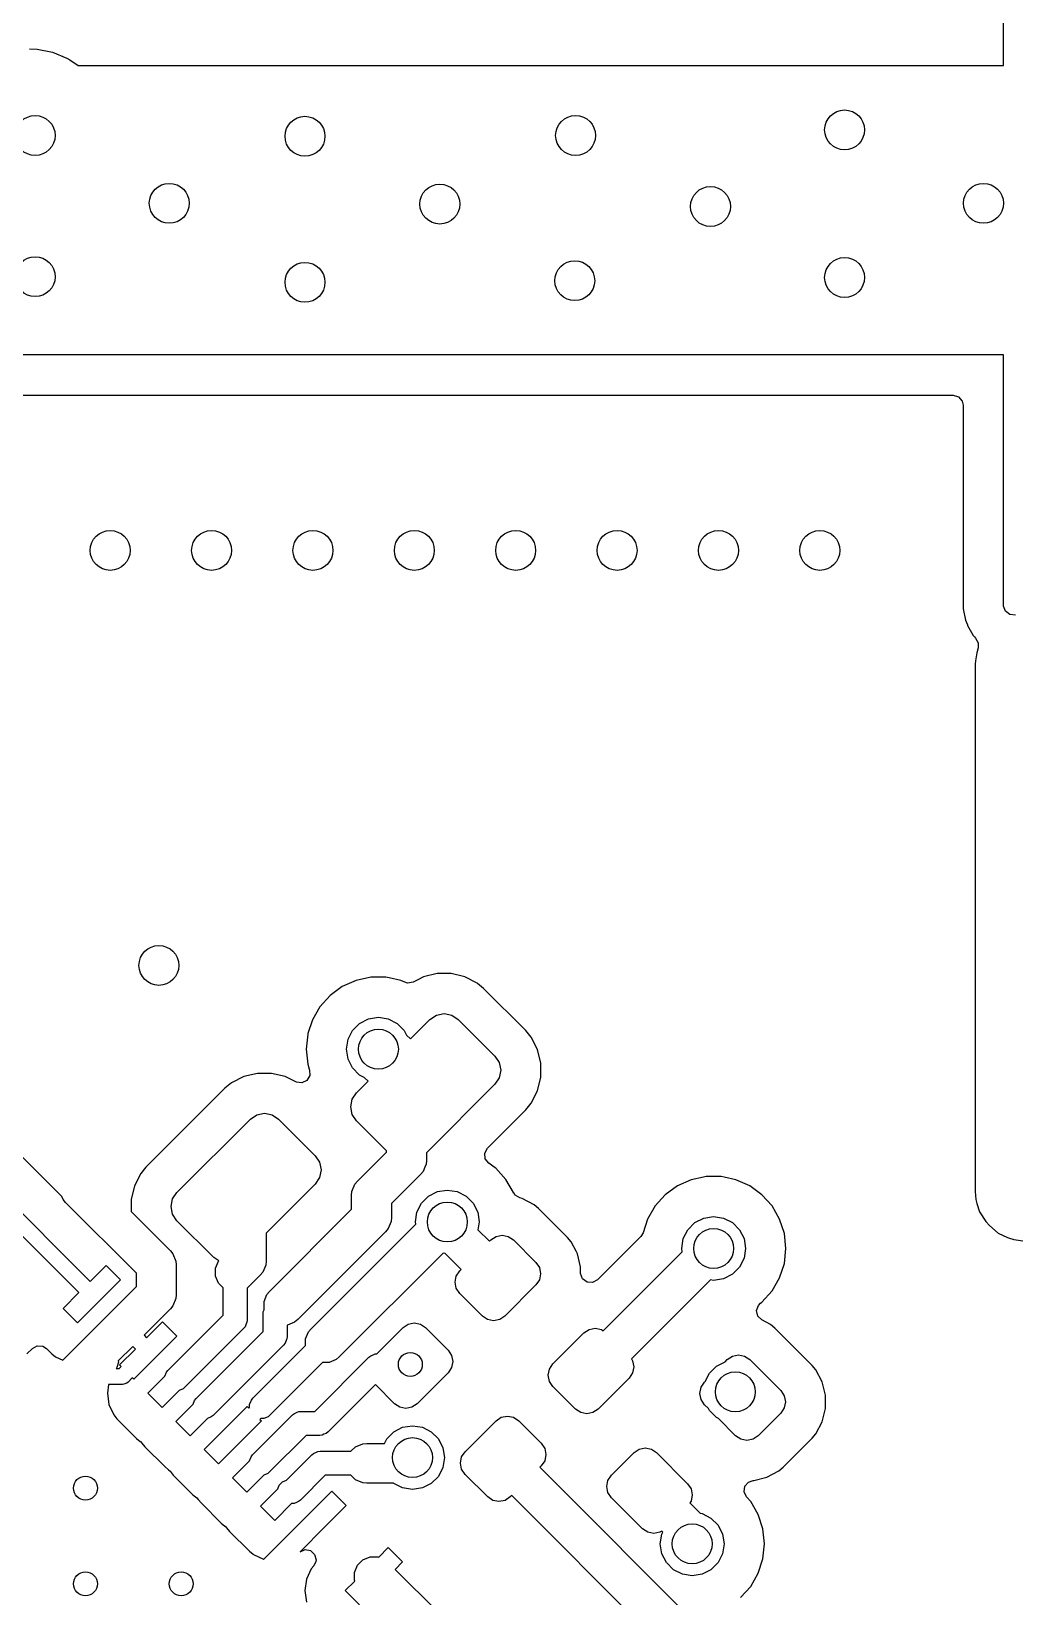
# Model space of a CAD drawing. Extents: x 70 to 224, y -154 to -54.
# Drawn here: x 168.05 to 180.37, y -97.81 to -78.19 of the extents above; entities that cross this region are included whole.
import ezdxf

# ---------------------------------------------------------------- set-up
doc = ezdxf.new("R2010")
doc.units = 0
doc.layers.add('BLACK', color=7, linetype='CONTINUOUS')

msp = doc.modelspace()

# ---------------------------------------------------------------- linework, layer by layer
at = {"layer": 'BLACK', "linetype": 'CONTINUOUS'}
for p, q in [((180.23, -78.625), (180.23, -76.28)), ((168.0275, -78.4125), (168.125517, -78.417315)), ((168.125517, -78.417315), (168.317785, -78.45556)), ((168.317785, -78.45556), (168.498897, -78.530579)), ((168.498897, -78.530579), (168.534194, -78.554164)), ((168.534194, -78.554164), (168.640209, -78.625)), ((168.640209, -78.625), (180.23, -78.625)), ((180.23, -82.25), (166.629, -82.25)), ((180.23, -85.388407), (180.23, -82.25)), ((166.629, -82.7555), (179.6005, -82.7555)), ((179.6005, -82.7555), (179.667539, -82.775185)), ((179.667539, -82.775185), (179.713294, -82.827989)), ((179.713294, -82.827989), (179.7245, -82.8795)), ((179.7245, -82.8795), (179.7245, -85.388412)), ((179.7245, -85.388412), (179.724823, -85.406471)), ((179.724823, -85.406471), (179.725138, -85.415319)), ((179.725138, -85.415319), (179.726101, -85.433278)), ((179.726101, -85.433278), (179.726102, -85.433292)), ((179.726102, -85.433292), (179.756678, -85.573878)), ((180.230316, -85.397249), (180.23, -85.388407)), ((180.25473, -85.462714), (180.230316, -85.397249)), ((180.310662, -85.504587), (180.25473, -85.462714)), ((180.380354, -85.509574), (180.310662, -85.504587)), ((179.756678, -85.573878), (179.75668, -85.573883)), ((179.75668, -85.573883), (179.777794, -85.6305)), ((179.777794, -85.6305), (179.781098, -85.639358)), ((179.781098, -85.639358), (179.83069, -85.730184)), ((179.83069, -85.730184), (179.850047, -85.765636)), ((179.850047, -85.765636), (179.867398, -85.782988)), ((179.867398, -85.782988), (179.881773, -85.797364)), ((179.881773, -85.797364), (179.915255, -85.858689)), ((179.915255, -85.858689), (179.913065, -85.919977)), ((179.880035, -86.0855), (179.8745, -86.124)), ((179.894976, -85.981578), (179.880035, -86.0855)), ((179.913065, -85.919977), (179.894976, -85.981578)), ((179.8745, -86.124), (179.8745, -92.726)), ((168.434454, -92.796726), (163.976083, -88.338355)), ((163.559204, -88.629289), (168.789418, -93.859503)), ((168.647996, -94.000925), (163.447071, -88.8)), ((173.135064, -90.003054), (172.964361, -90.043512)), ((173.13507, -90.003053), (173.135064, -90.003054)), ((173.135072, -90.003053), (173.13507, -90.003053)), ((173.310514, -90.003053), (173.135072, -90.003053)), ((173.310516, -90.003053), (173.310514, -90.003053)), ((173.310521, -90.003054), (173.310516, -90.003053)), ((173.481225, -90.043513), (173.310521, -90.003054)), ((171.947265, -90.165851), (171.794129, -90.277111)), ((171.94727, -90.165848), (171.947265, -90.165851)), ((172.120192, -90.088857), (171.94727, -90.165848)), ((172.120197, -90.088855), (172.120192, -90.088857)), ((172.287688, -90.053255), (172.120197, -90.088855)), ((172.305354, -90.0495), (172.287688, -90.053255)), ((172.494646, -90.0495), (172.305354, -90.0495)), ((172.534001, -90.057865), (172.494646, -90.0495)), ((172.679802, -90.088855), (172.534001, -90.057865)), ((172.679806, -90.088857), (172.679802, -90.088855)), ((172.729153, -90.110828), (172.679806, -90.088857)), ((172.766497, -90.120856), (172.729153, -90.110828)), ((172.835239, -90.10836), (172.766497, -90.120856)), ((172.893204, -90.079249), (172.835239, -90.10836)), ((172.964361, -90.043512), (172.893204, -90.079249)), ((173.638001, -90.122248), (173.481225, -90.043513)), ((173.638009, -90.122253), (173.638001, -90.122248)), ((173.641647, -90.125217), (173.638009, -90.122253)), ((173.718115, -90.18751), (173.641647, -90.125217)), ((174.248457, -90.717851), (173.718115, -90.18751)), ((171.667466, -90.417785), (171.572821, -90.581715)), ((171.794129, -90.277111), (171.667466, -90.417785)), ((171.572818, -90.581722), (171.517276, -90.752665)), ((171.572821, -90.581715), (171.572818, -90.581722)), ((172.076393, -90.714886), (172.164886, -90.626393)), ((172.164886, -90.626393), (172.276393, -90.569577)), ((172.276393, -90.569577), (172.4, -90.55)), ((172.4, -90.55), (172.523607, -90.569577)), ((172.523607, -90.569577), (172.635114, -90.626393)), ((172.635114, -90.626393), (172.723607, -90.714886)), ((172.801561, -90.821231), (173.046016, -90.576777)), ((173.046016, -90.576777), (173.127122, -90.522584)), ((173.127122, -90.522584), (173.222793, -90.503553)), ((173.222793, -90.503553), (173.318464, -90.522584)), ((173.318464, -90.522584), (173.399569, -90.576777)), ((173.399569, -90.576777), (173.859189, -91.036397)), ((171.514326, -90.761744), (171.49454, -90.95)), ((171.517276, -90.752665), (171.514326, -90.761744)), ((172.019577, -90.826393), (172.076393, -90.714886)), ((172.723607, -90.714886), (172.753101, -90.772771)), ((172.753101, -90.772771), (172.801561, -90.821231)), ((174.313714, -90.797959), (174.248457, -90.717851)), ((174.313716, -90.797963), (174.313714, -90.797959)), ((174.392452, -90.954739), (174.313716, -90.797963)), ((171.49454, -90.95), (171.514326, -91.138256)), ((172, -90.95), (172.019577, -90.826393)), ((172.019577, -91.073607), (172, -90.95)), ((174.392452, -90.95474), (174.392452, -90.954739)), ((174.432913, -91.125452), (174.392452, -90.95474)), ((171.514326, -91.138256), (171.533985, -91.198761)), ((171.533985, -91.198761), (171.538062, -91.211307)), ((171.538062, -91.211307), (171.540057, -91.281148)), ((172.076393, -91.185114), (172.019577, -91.073607)), ((172.164886, -91.273607), (172.076393, -91.185114)), ((173.859189, -91.036397), (173.913382, -91.117502)), ((173.913382, -91.117502), (173.932413, -91.213173)), ((173.932413, -91.213173), (173.913382, -91.308844)), ((174.432913, -91.300894), (174.432913, -91.125452)), ((170.557575, -91.372253), (170.477481, -91.4375)), ((170.557582, -91.372249), (170.557575, -91.372253)), ((170.714358, -91.293513), (170.557582, -91.372249)), ((170.885064, -91.253054), (170.714358, -91.293513)), ((170.88507, -91.253053), (170.885064, -91.253054)), ((170.885072, -91.253053), (170.88507, -91.253053)), ((171.060514, -91.253053), (170.885072, -91.253053)), ((171.060516, -91.253053), (171.060514, -91.253053)), ((171.060521, -91.253054), (171.060516, -91.253053)), ((171.231224, -91.293512), (171.060521, -91.253054)), ((171.364481, -91.360436), (171.231224, -91.293512)), ((171.371862, -91.363844), (171.364481, -91.360436)), ((171.441276, -91.371809), (171.371862, -91.363844)), ((171.503977, -91.340981), (171.441276, -91.371809)), ((171.540057, -91.281148), (171.503977, -91.340981)), ((172.126777, -91.496016), (172.271231, -91.351561)), ((172.222771, -91.303101), (172.164886, -91.273607)), ((172.271231, -91.351561), (172.222771, -91.303101)), ((173.859189, -91.38995), (173.001751, -92.247388)), ((173.913382, -91.308844), (173.859189, -91.38995)), ((174.392452, -91.471607), (174.432913, -91.300894)), ((170.477463, -91.437516), (169.487517, -92.427463)), ((170.477481, -91.4375), (170.477463, -91.437516)), ((172.053553, -91.672793), (172.072584, -91.577122)), ((172.072584, -91.577122), (172.126777, -91.496016)), ((174.313714, -91.628388), (174.392452, -91.471607)), ((170.796016, -91.826777), (170.877122, -91.772584)), ((170.877122, -91.772584), (170.972793, -91.753553)), ((170.972793, -91.753553), (171.068464, -91.772584)), ((171.068464, -91.772584), (171.149569, -91.826777)), ((172.072584, -91.768464), (172.053553, -91.672793)), ((172.126777, -91.849569), (172.072584, -91.768464)), ((173.766378, -92.190571), (174.248456, -91.708495)), ((174.248456, -91.708495), (174.313714, -91.628388)), ((169.876777, -92.746016), (170.796016, -91.826777)), ((171.149569, -91.826777), (171.609189, -92.286397)), ((172.501751, -92.224543), (172.126777, -91.849569)), ((173.732612, -92.253544), (173.765218, -92.191749)), ((173.765218, -92.191749), (173.766378, -92.190571)), ((171.609189, -92.286397), (171.663382, -92.367502)), ((171.663382, -92.367502), (171.682413, -92.463173)), ((172.137222, -92.604138), (172.501751, -92.239609)), ((172.501751, -92.239609), (172.501751, -92.224543)), ((172.996947, -92.391936), (172.982213, -92.427508)), ((173.001751, -92.343163), (172.996947, -92.391936)), ((173.001751, -92.247388), (173.001751, -92.343163)), ((173.738591, -92.323157), (173.732612, -92.253544)), ((173.781257, -92.378487), (173.738591, -92.323157)), ((173.850548, -92.42883), (173.781257, -92.378487)), ((169.422248, -92.507583), (169.343513, -92.664358)), ((169.422257, -92.50757), (169.422248, -92.507583)), ((169.487498, -92.427484), (169.422257, -92.50757)), ((169.487517, -92.427463), (169.487498, -92.427484)), ((171.663382, -92.558844), (171.609189, -92.63995)), ((171.682413, -92.463173), (171.663382, -92.558844)), ((172.928528, -92.51994), (172.563999, -92.884469)), ((172.959619, -92.482055), (172.928528, -92.51994)), ((172.982213, -92.427508), (172.959619, -92.482055)), ((173.869125, -92.442327), (173.850548, -92.42883)), ((173.995787, -92.582999), (173.869125, -92.442327)), ((174.090433, -92.746931), (173.995787, -92.582999)), ((176.319668, -92.586107), (176.146746, -92.663098)), ((176.319673, -92.586105), (176.319668, -92.586107)), ((176.472373, -92.553648), (176.319673, -92.586105)), ((176.50483, -92.54675), (176.472373, -92.553648)), ((176.694122, -92.54675), (176.50483, -92.54675)), ((176.733477, -92.555115), (176.694122, -92.54675)), ((176.879278, -92.586105), (176.733477, -92.555115)), ((176.879283, -92.586107), (176.879278, -92.586105)), ((177.052205, -92.663098), (176.879283, -92.586107)), ((169.343513, -92.664358), (169.303054, -92.835064)), ((169.822584, -92.827122), (169.876777, -92.746016)), ((171.609189, -92.63995), (170.992983, -93.256156)), ((172.063999, -92.780915), (172.068803, -92.732142)), ((172.063999, -92.95656), (172.063999, -92.780915)), ((172.068803, -92.732142), (172.106132, -92.642022)), ((172.106132, -92.642022), (172.106136, -92.642017)), ((172.106136, -92.642017), (172.137222, -92.604138)), ((173.02814, -92.791608), (173.139647, -92.734792)), ((173.139647, -92.734792), (173.263254, -92.715215)), ((173.263254, -92.715215), (173.386861, -92.734792)), ((173.386861, -92.734792), (173.498368, -92.791608)), ((174.093682, -92.752559), (174.090433, -92.746931)), ((174.09446, -92.752109), (174.093682, -92.752559)), ((174.112507, -92.779156), (174.09446, -92.752109)), ((174.172887, -92.814313), (174.112507, -92.779156)), ((175.993605, -92.774361), (175.866942, -92.915035)), ((176.146741, -92.663101), (175.993605, -92.774361)), ((176.146746, -92.663098), (176.146741, -92.663101)), ((177.05221, -92.663101), (177.052205, -92.663098)), ((177.205346, -92.774361), (177.05221, -92.663101)), ((177.205347, -92.774362), (177.205346, -92.774361)), ((177.332009, -92.915034), (177.205347, -92.774362)), ((179.8745, -92.726), (179.875466, -92.73499)), ((179.875466, -92.73499), (179.886052, -92.83345)), ((168.44915, -92.832205), (168.434454, -92.796726)), ((168.449154, -92.832209), (168.44915, -92.832205)), ((168.48024, -92.870089), (168.449154, -92.832209)), ((169.36772, -93.757569), (168.48024, -92.870089)), ((169.303054, -92.835064), (169.303053, -92.835075)), ((169.303053, -92.835075), (169.303053, -92.985794)), ((169.803553, -92.922793), (169.822584, -92.827122)), ((169.822584, -93.018464), (169.803553, -92.922793)), ((171.035279, -93.98528), (172.063999, -92.95656)), ((172.563999, -92.884469), (172.563999, -93.060114)), ((172.882831, -92.991608), (172.939647, -92.880101)), ((172.939647, -92.880101), (173.02814, -92.791608)), ((173.498368, -92.791608), (173.586861, -92.880101)), ((173.586861, -92.880101), (173.643677, -92.991608)), ((174.199892, -92.820969), (174.172887, -92.814313)), ((174.199894, -92.82097), (174.199891, -92.820969)), ((174.199891, -92.820969), (174.199892, -92.820969)), ((174.199895, -92.820971), (174.199894, -92.82097)), ((174.350522, -92.900027), (174.199895, -92.820971)), ((174.404965, -92.945399), (174.350522, -92.900027)), ((174.767875, -93.308309), (174.404965, -92.945399)), ((175.866942, -92.915035), (175.772297, -93.078965)), ((177.426655, -93.078966), (177.332009, -92.915034)), ((179.886052, -92.83345), (179.886054, -92.833462)), ((179.886054, -92.833462), (179.89726, -92.884971)), ((179.89726, -92.884971), (179.931383, -92.987497)), ((169.303053, -92.985794), (169.794497, -93.477238)), ((169.876777, -93.099569), (169.822584, -93.018464)), ((170.336397, -93.559189), (169.876777, -93.099569)), ((171.556859, -94.45365), (172.867634, -93.142875)), ((172.559196, -93.108886), (172.521867, -93.199006)), ((172.563999, -93.060114), (172.559196, -93.108876)), ((172.559196, -93.108876), (172.559196, -93.108886)), ((172.863254, -93.115215), (172.882831, -92.991608)), ((172.867634, -93.142875), (172.863254, -93.115215)), ((173.643677, -92.991608), (173.663254, -93.115215)), ((173.663254, -93.115215), (173.6476, -93.214046)), ((175.772295, -93.078969), (175.716955, -93.249289)), ((175.772297, -93.078965), (175.772295, -93.078969)), ((176.275869, -93.212136), (176.364362, -93.123643)), ((176.364362, -93.123643), (176.475869, -93.066827)), ((176.475869, -93.066827), (176.599476, -93.04725)), ((176.599476, -93.04725), (176.723083, -93.066827)), ((176.723083, -93.066827), (176.83459, -93.123643)), ((176.83459, -93.123643), (176.923083, -93.212136)), ((177.48515, -93.258994), (177.426655, -93.078966)), ((179.931383, -92.987497), (179.931386, -92.987503)), ((179.931386, -92.987503), (180.009171, -93.108537)), ((180.009171, -93.108537), (180.009179, -93.108548)), ((180.009179, -93.108548), (180.054923, -93.16134)), ((180.054923, -93.16134), (180.054926, -93.161343)), ((180.054926, -93.161343), (180.05493, -93.161347)), ((180.05493, -93.161347), (180.163664, -93.255567)), ((170.992983, -93.256156), (170.992983, -93.607017)), ((172.490776, -93.236891), (171.388833, -94.338834)), ((172.521867, -93.199006), (172.490776, -93.236891)), ((173.6476, -93.214046), (173.790571, -93.357017)), ((173.790571, -93.357017), (173.808249, -93.33934)), ((173.808249, -93.33934), (173.873133, -93.295985)), ((173.873133, -93.295985), (173.94967, -93.280762)), ((173.94967, -93.280762), (174.026207, -93.295985)), ((174.026207, -93.295985), (174.091091, -93.33934)), ((174.091091, -93.33934), (174.373934, -93.622183)), ((174.813247, -93.362752), (174.767875, -93.308309)), ((174.875449, -93.481267), (174.813247, -93.362752)), ((175.686705, -93.298651), (175.144694, -93.840663)), ((175.716955, -93.249289), (175.686705, -93.298651)), ((176.199476, -93.44725), (176.219053, -93.323643)), ((176.219053, -93.323643), (176.275869, -93.212136)), ((176.923083, -93.212136), (176.979899, -93.323643)), ((176.979899, -93.323643), (176.999476, -93.44725)), ((177.504936, -93.44725), (177.48515, -93.258994)), ((180.163664, -93.255567), (180.163667, -93.255568)), ((180.163667, -93.255568), (180.163668, -93.255569)), ((180.163668, -93.255569), (180.279158, -93.308313)), ((180.279158, -93.308313), (180.294541, -93.315338)), ((180.294541, -93.315338), (180.36158, -93.335023)), ((180.36158, -93.335023), (180.361584, -93.335024)), ((180.361584, -93.335024), (180.504, -93.3555)), ((169.794497, -93.477238), (169.825582, -93.515117)), ((169.825582, -93.515117), (169.825587, -93.515122)), ((169.825587, -93.515122), (169.862916, -93.605242)), ((170.400511, -93.602029), (170.336397, -93.559189)), ((173.210721, -93.506894), (171.910413, -94.807204)), ((173.237597, -93.511151), (173.210721, -93.506894)), ((173.437017, -93.710571), (173.237597, -93.511151)), ((174.892303, -93.513379), (174.875449, -93.481267)), ((174.933013, -93.678548), (174.892303, -93.513379)), ((175.215429, -94.477742), (176.205826, -93.487345)), ((176.205826, -93.487345), (176.199476, -93.44725)), ((176.999476, -93.44725), (176.979899, -93.570857)), ((177.48515, -93.635506), (177.504936, -93.44725)), ((168.789418, -93.859503), (168.988115, -93.660807)), ((168.988115, -93.660807), (169.16772, -93.840412)), ((169.36772, -93.923255), (169.36772, -93.757569)), ((169.862916, -93.605242), (169.86772, -93.654015)), ((169.86772, -93.654015), (169.86772, -94.026809)), ((170.359977, -93.696055), (170.397306, -93.605935)), ((170.359977, -93.793599), (170.359977, -93.696055)), ((170.397306, -93.605935), (170.400511, -93.602029)), ((170.950851, -93.745909), (170.91976, -93.783794)), ((170.98818, -93.655789), (170.950851, -93.745909)), ((170.992983, -93.607017), (170.98818, -93.655779)), ((170.98818, -93.655779), (170.98818, -93.655789)), ((173.375985, -93.793133), (173.41934, -93.728249)), ((173.41934, -93.728249), (173.437017, -93.710571)), ((174.373934, -93.622183), (174.417289, -93.687067)), ((174.417289, -93.687067), (174.432512, -93.763604)), ((174.432512, -93.763604), (174.417289, -93.840141)), ((174.933013, -93.752982), (174.933013, -93.678548)), ((174.933329, -93.761828), (174.933013, -93.752982)), ((174.957746, -93.827293), (174.933329, -93.761828)), ((176.923083, -93.682364), (176.83459, -93.770857)), ((176.979899, -93.570857), (176.923083, -93.682364)), ((177.426655, -93.815534), (177.48515, -93.635506)), ((168.445351, -94.845623), (169.36772, -93.923255)), ((169.16772, -93.840412), (168.628905, -94.379227)), ((170.397306, -93.883719), (170.359977, -93.793599)), ((170.455173, -93.941586), (170.397306, -93.883719)), ((170.455173, -94.282541), (170.455173, -93.941586)), ((170.78195, -93.921604), (170.755173, -93.943578)), ((170.755173, -93.943578), (170.755173, -94.344674)), ((170.91976, -93.783794), (170.78195, -93.921604)), ((173.360762, -93.86967), (173.375985, -93.793133)), ((173.375985, -93.946207), (173.360762, -93.86967)), ((173.41934, -94.011091), (173.375985, -93.946207)), ((174.373934, -93.905025), (173.985025, -94.293934)), ((174.417289, -93.840141), (174.373934, -93.905025)), ((175.01368, -93.869164), (174.957746, -93.827293)), ((175.083371, -93.874148), (175.01368, -93.869164)), ((175.144694, -93.840663), (175.083371, -93.874148)), ((176.55938, -93.840899), (175.568983, -94.831296)), ((176.599476, -93.84725), (176.55938, -93.840899)), ((176.723083, -93.827673), (176.599476, -93.84725)), ((176.83459, -93.770857), (176.723083, -93.827673)), ((177.332009, -93.979466), (177.426655, -93.815534)), ((168.4493, -94.199622), (168.647996, -94.000925)), ((169.862917, -94.075581), (169.825588, -94.165701)), ((169.86772, -94.026809), (169.862917, -94.075571)), ((169.862917, -94.075571), (169.862917, -94.075581)), ((170.96686, -94.113285), (171.004189, -94.023165)), ((170.96686, -94.210829), (170.96686, -94.113285)), ((171.004189, -94.023165), (171.035279, -93.98528)), ((173.702183, -94.293934), (173.41934, -94.011091)), ((177.159984, -94.160701), (177.187574, -94.13305)), ((177.187574, -94.13305), (177.205347, -94.120138)), ((177.205347, -94.120138), (177.332009, -93.979466)), ((168.628905, -94.379227), (168.4493, -94.199622)), ((169.794497, -94.203585), (169.463998, -94.534083)), ((169.763104, -94.97461), (170.455173, -94.282541)), ((169.825588, -94.165701), (169.794497, -94.203585)), ((170.755173, -94.344674), (170.752291, -94.373938)), ((170.955173, -94.26894), (170.958055, -94.239676)), ((170.955173, -94.48965), (170.955173, -94.26894)), ((170.958055, -94.239676), (170.968432, -94.214624)), ((170.968432, -94.214624), (170.96686, -94.210829)), ((171.388833, -94.338834), (171.350948, -94.369924)), ((173.767067, -94.337289), (173.702183, -94.293934)), ((173.843604, -94.352512), (173.767067, -94.337289)), ((173.920141, -94.337289), (173.843604, -94.352512)), ((173.985025, -94.293934), (173.920141, -94.337289)), ((177.136649, -94.226558), (177.159984, -94.160701)), ((177.152623, -94.294577), (177.136649, -94.226558)), ((177.202836, -94.343162), (177.152623, -94.294577)), ((177.311181, -94.400026), (177.202836, -94.343162)), ((169.874827, -94.547519), (169.336012, -95.086334)), ((169.463998, -94.534083), (169.496525, -94.56661)), ((169.496525, -94.56661), (169.695222, -94.367914)), ((169.695222, -94.367914), (169.874827, -94.547519)), ((170.711239, -94.45074), (169.975237, -95.186742)), ((170.116658, -95.328165), (170.955173, -94.48965)), ((170.729894, -94.428009), (170.711239, -94.45074)), ((170.749464, -94.380762), (170.729894, -94.428009)), ((170.752291, -94.373938), (170.749464, -94.380762)), ((171.260828, -94.407253), (171.255173, -94.407253)), ((171.255173, -94.407253), (171.255173, -94.551782)), ((171.350948, -94.369924), (171.260828, -94.407253)), ((171.48844, -94.581655), (171.525769, -94.491535)), ((171.525769, -94.491535), (171.556859, -94.45365)), ((172.380317, -94.767271), (172.708249, -94.43934)), ((172.708249, -94.43934), (172.773133, -94.395985)), ((172.773133, -94.395985), (172.84967, -94.380762)), ((172.84967, -94.380762), (172.926207, -94.395985)), ((172.926207, -94.395985), (172.991091, -94.43934)), ((172.991091, -94.43934), (173.273934, -94.722183)), ((174.586066, -94.894975), (174.974975, -94.506066)), ((174.974975, -94.506066), (175.039859, -94.462711)), ((175.039859, -94.462711), (175.116396, -94.447488)), ((175.116396, -94.447488), (175.192933, -94.462711)), ((175.192933, -94.462711), (175.215429, -94.477742)), ((177.311182, -94.400027), (177.311181, -94.400026)), ((177.365625, -94.445399), (177.311182, -94.400027)), ((177.834601, -94.914375), (177.365625, -94.445399)), ((167.997761, -94.766986), (168.065623, -94.699122)), ((168.065623, -94.699122), (168.126944, -94.665637)), ((168.126944, -94.665637), (168.196636, -94.670621)), ((168.196636, -94.670621), (168.240985, -94.699121)), ((168.240985, -94.699121), (168.285341, -94.743476)), ((168.285341, -94.743476), (168.308849, -94.766984)), ((169.322576, -94.675505), (169.140983, -94.857098)), ((169.156407, -94.906729), (169.355103, -94.708032)), ((169.355103, -94.708032), (169.322576, -94.675505)), ((171.211239, -94.657848), (170.32879, -95.540297)), ((171.229894, -94.635118), (171.211239, -94.657848)), ((171.215354, -94.936576), (171.48844, -94.66349)), ((171.248582, -94.59), (171.229894, -94.635118)), ((171.252291, -94.581046), (171.248582, -94.59)), ((171.255173, -94.551782), (171.252291, -94.581046)), ((171.48844, -94.66349), (171.48844, -94.581655)), ((173.273934, -94.722183), (173.317289, -94.787067)), ((168.308849, -94.766984), (168.355532, -94.804604)), ((168.355532, -94.804604), (168.445351, -94.845623)), ((169.122874, -94.938889), (169.117568, -94.945977)), ((169.144939, -94.872595), (169.122874, -94.938889)), ((169.140983, -94.857098), (169.144939, -94.872595)), ((169.151319, -94.95), (169.175498, -94.92582)), ((169.175498, -94.92582), (169.156407, -94.906729)), ((170.827569, -95.32436), (171.215354, -94.936576)), ((171.700572, -94.875623), (171.427486, -95.148708)), ((171.602035, -95.489234), (172.280698, -94.810571)), ((171.782408, -94.875623), (171.700572, -94.875623)), ((171.872528, -94.838294), (171.782408, -94.875623)), ((171.910413, -94.807204), (171.872528, -94.838294)), ((172.280698, -94.810571), (172.303428, -94.791916)), ((172.303428, -94.791916), (172.332473, -94.779886)), ((172.332473, -94.779886), (172.3575, -94.769519)), ((172.3575, -94.769519), (172.380317, -94.767271)), ((173.317289, -94.940141), (173.273934, -95.005025)), ((173.317289, -94.787067), (173.332512, -94.863604)), ((173.332512, -94.863604), (173.317289, -94.940141)), ((174.542711, -94.959859), (174.586066, -94.894975)), ((175.568983, -94.831296), (175.584015, -94.853793)), ((175.584015, -94.853793), (175.599238, -94.93033)), ((175.599238, -94.93033), (175.584015, -95.006867)), ((176.547563, -95.008567), (176.636056, -94.920074)), ((176.636056, -94.920074), (176.742319, -94.865929)), ((176.742319, -94.865929), (176.768909, -94.83934)), ((176.768909, -94.83934), (176.833793, -94.795985)), ((176.833793, -94.795985), (176.91033, -94.780762)), ((176.91033, -94.780762), (176.986867, -94.795985)), ((176.986867, -94.795985), (177.051751, -94.83934)), ((177.051751, -94.83934), (177.44066, -95.228249)), ((177.879973, -94.968818), (177.834601, -94.914375)), ((169.117568, -94.945977), (169.114326, -94.95)), ((169.114326, -94.95), (169.151319, -94.95)), ((169.248298, -95.133147), (169.21225, -95.148079)), ((169.263452, -95.120711), (169.248298, -95.133147)), ((169.31692, -95.067242), (169.263452, -95.120711)), ((169.336012, -95.086334), (169.31692, -95.067242)), ((169.50996, -95.260281), (169.724331, -95.045909)), ((169.724331, -95.045909), (169.744449, -94.997341)), ((169.744449, -94.997341), (169.763104, -94.97461)), ((173.273934, -95.005025), (172.885025, -95.393934)), ((174.527488, -95.036396), (174.542711, -94.959859)), ((174.542711, -95.112933), (174.527488, -95.036396)), ((174.586066, -95.177817), (174.542711, -95.112933)), ((175.54066, -95.071751), (175.151751, -95.46066)), ((175.584015, -95.006867), (175.54066, -95.071751)), ((176.442711, -95.187067), (176.486066, -95.122183)), ((176.486066, -95.122183), (176.493418, -95.11483)), ((176.493418, -95.11483), (176.547563, -95.008567)), ((177.959029, -95.119445), (177.879973, -94.968818)), ((177.999739, -95.284614), (177.959029, -95.119445)), ((169.020168, -95.15), (169.004313, -95.260281)), ((169.004313, -95.260281), (169.024794, -95.402737)), ((169.192741, -95.15), (169.020168, -95.15)), ((169.21225, -95.148079), (169.192741, -95.15)), ((169.689565, -95.439886), (169.50996, -95.260281)), ((169.903935, -95.225515), (169.689565, -95.439886)), ((169.952506, -95.205397), (169.903935, -95.225515)), ((169.975237, -95.186742), (169.952506, -95.205397)), ((170.098003, -95.350896), (170.116658, -95.328165)), ((170.808914, -95.34709), (170.827569, -95.32436)), ((171.427486, -95.148708), (171.039701, -95.536492)), ((172.361891, -95.153642), (171.770233, -95.7453)), ((172.602183, -95.393934), (172.361891, -95.153642)), ((174.868909, -95.46066), (174.586066, -95.177817)), ((176.427488, -95.263604), (176.442711, -95.187067)), ((176.442711, -95.340141), (176.427488, -95.263604)), ((177.44066, -95.228249), (177.484015, -95.293133)), ((177.484015, -95.293133), (177.499238, -95.36967)), ((177.999739, -95.454726), (177.999739, -95.284614)), ((169.024794, -95.402737), (169.084582, -95.533653)), ((169.863514, -95.613836), (170.077885, -95.399464)), ((170.077885, -95.399464), (170.098003, -95.350896)), ((170.217067, -95.967389), (170.755882, -95.428574)), ((170.755882, -95.428574), (170.774973, -95.447665)), ((170.774973, -95.447665), (170.786517, -95.436122)), ((170.786517, -95.401163), (170.808914, -95.34709)), ((170.786517, -95.436122), (170.786517, -95.401163)), ((171.325867, -95.533168), (171.348598, -95.514513)), ((171.348598, -95.514513), (171.383636, -95.5)), ((171.383636, -95.5), (171.402669, -95.492116)), ((171.402669, -95.492116), (171.431933, -95.489234)), ((171.431933, -95.489234), (171.602035, -95.489234)), ((172.667067, -95.437289), (172.602183, -95.393934)), ((172.743604, -95.452512), (172.667067, -95.437289)), ((172.820141, -95.437289), (172.743604, -95.452512)), ((172.885025, -95.393934), (172.820141, -95.437289)), ((174.933793, -95.504015), (174.868909, -95.46066)), ((175.01033, -95.519238), (174.933793, -95.504015)), ((175.086867, -95.504015), (175.01033, -95.519238)), ((175.151751, -95.46066), (175.086867, -95.504015)), ((176.486066, -95.405025), (176.442711, -95.340141)), ((176.534813, -95.453772), (176.486066, -95.405025)), ((176.547563, -95.478795), (176.534813, -95.453772)), ((176.636056, -95.567288), (176.547563, -95.478795)), ((177.44066, -95.511091), (177.157817, -95.793934)), ((177.484015, -95.446207), (177.44066, -95.511091)), ((177.499238, -95.36967), (177.484015, -95.446207)), ((177.959029, -95.619895), (177.999739, -95.454726)), ((169.084582, -95.533653), (169.084585, -95.533658)), ((169.084585, -95.533658), (169.122197, -95.580333)), ((169.122197, -95.580333), (169.1222, -95.580336)), ((169.1222, -95.580336), (169.122201, -95.580337)), ((169.122201, -95.580337), (169.369509, -95.827643)), ((170.043119, -95.793441), (169.863514, -95.613836)), ((170.25749, -95.579069), (170.043119, -95.793441)), ((170.306059, -95.558952), (170.25749, -95.579069)), ((170.32879, -95.540297), (170.306059, -95.558952)), ((170.935487, -95.608179), (170.396672, -96.146994)), ((170.823764, -96.035271), (171.325867, -95.533168)), ((170.927938, -95.577544), (170.916395, -95.589087)), ((170.916395, -95.589087), (170.935487, -95.608179)), ((170.962898, -95.577544), (170.927938, -95.577544)), ((171.01697, -95.555147), (170.962898, -95.577544)), ((171.039701, -95.536492), (171.01697, -95.555147)), ((172.592364, -95.744407), (172.703871, -95.687591)), ((172.703871, -95.687591), (172.827478, -95.668014)), ((172.827478, -95.668014), (172.951085, -95.687591)), ((172.951085, -95.687591), (173.062592, -95.744407)), ((173.486066, -95.994975), (173.874975, -95.606066)), ((173.874975, -95.606066), (173.939859, -95.562711)), ((173.939859, -95.562711), (174.016396, -95.547488)), ((174.016396, -95.547488), (174.092933, -95.562711)), ((174.092933, -95.562711), (174.157817, -95.606066)), ((174.157817, -95.606066), (174.44066, -95.888909)), ((176.661078, -95.580037), (176.636056, -95.567288)), ((176.874975, -95.793934), (176.661078, -95.580037)), ((177.879973, -95.770522), (177.959029, -95.619895)), ((169.369509, -95.827643), (169.416192, -95.865263)), ((169.416192, -95.865263), (169.416194, -95.865263)), ((169.416194, -95.865263), (169.41796, -95.866687)), ((169.41796, -95.866687), (169.436707, -95.885435)), ((169.436707, -95.885435), (169.475751, -95.933888)), ((171.494065, -95.789234), (171.035896, -96.247403)), ((171.664167, -95.789234), (171.494065, -95.789234)), ((171.693431, -95.786352), (171.664167, -95.789234)), ((171.717551, -95.776361), (171.693431, -95.786352)), ((171.747502, -95.763955), (171.717551, -95.776361)), ((171.770233, -95.7453), (171.747502, -95.763955)), ((172.114412, -95.931367), (172.204532, -95.894038)), ((172.204532, -95.894038), (172.253305, -95.889234)), ((172.253305, -95.889234), (172.475167, -95.889234)), ((172.475167, -95.889234), (172.503871, -95.8329)), ((172.503871, -95.8329), (172.592364, -95.744407)), ((173.062592, -95.744407), (173.151085, -95.8329)), ((173.151085, -95.8329), (173.207901, -95.944407)), ((174.44066, -95.888909), (174.484015, -95.953793)), ((176.939859, -95.837289), (176.874975, -95.793934)), ((177.016396, -95.852512), (176.939859, -95.837289)), ((177.092933, -95.837289), (177.016396, -95.852512)), ((177.157817, -95.793934), (177.092933, -95.837289)), ((177.471691, -96.187875), (177.834601, -95.824965)), ((177.834601, -95.824965), (177.879973, -95.770522)), ((169.475751, -95.933888), (169.723065, -96.1812)), ((170.396672, -96.146994), (170.217067, -95.967389)), ((170.57062, -96.320942), (170.784991, -96.10657)), ((170.784991, -96.10657), (170.805109, -96.058002)), ((170.805109, -96.058002), (170.823764, -96.035271)), ((171.248615, -96.350053), (171.565501, -96.033168)), ((171.565501, -96.033168), (171.588232, -96.014513)), ((171.588232, -96.014513), (171.634274, -95.995442)), ((171.634274, -95.995442), (171.642303, -95.992116)), ((171.642303, -95.992116), (171.671567, -95.989234)), ((171.671567, -95.989234), (172.056545, -95.989234)), ((172.056545, -95.989234), (172.114412, -95.931367)), ((173.207901, -95.944407), (173.227478, -96.068014)), ((173.227478, -96.068014), (173.207901, -96.191621)), ((173.427488, -96.136396), (173.442711, -96.059859)), ((173.442711, -96.059859), (173.486066, -95.994975)), ((174.484015, -96.106867), (174.44066, -96.171751)), ((174.484015, -95.953793), (174.499238, -96.03033)), ((174.499238, -96.03033), (174.484015, -96.106867)), ((175.31934, -96.288909), (175.602183, -96.006066)), ((175.602183, -96.006066), (175.667067, -95.962711)), ((175.667067, -95.962711), (175.743604, -95.947488)), ((175.743604, -95.947488), (175.820141, -95.962711)), ((175.820141, -95.962711), (175.885025, -96.006066)), ((175.885025, -96.006066), (176.273934, -96.394975)), ((169.723065, -96.1812), (169.72307, -96.181204)), ((169.72307, -96.181204), (169.771516, -96.220245)), ((169.771516, -96.220245), (169.790263, -96.238992)), ((169.790263, -96.238992), (169.829304, -96.287441)), ((169.829304, -96.287441), (170.076618, -96.534753)), ((170.964596, -96.286175), (170.750225, -96.500547)), ((171.013165, -96.266058), (170.964596, -96.286175)), ((171.035896, -96.247403), (171.013165, -96.266058)), ((171.733699, -96.289234), (171.421976, -96.600957)), ((172.056545, -96.289234), (171.733699, -96.289234)), ((172.114412, -96.347101), (172.056545, -96.289234)), ((173.151085, -96.303128), (173.062592, -96.391621)), ((173.207901, -96.191621), (173.151085, -96.303128)), ((173.442711, -96.212933), (173.427488, -96.136396)), ((173.486066, -96.277817), (173.442711, -96.212933)), ((173.768909, -96.56066), (173.486066, -96.277817)), ((174.44066, -96.171751), (174.422982, -96.189428)), ((174.422982, -96.189428), (177.828311, -99.594757)), ((175.275985, -96.353793), (175.31934, -96.288909)), ((177.101452, -96.353013), (177.266621, -96.312303)), ((177.266621, -96.312303), (177.417248, -96.233247)), ((177.417248, -96.233247), (177.471691, -96.187875)), ((170.750225, -96.500547), (170.57062, -96.320942)), ((170.924175, -96.674496), (171.138546, -96.460124)), ((171.138546, -96.460124), (171.158665, -96.411555)), ((171.158665, -96.411555), (171.200049, -96.370171)), ((171.200049, -96.370171), (171.248615, -96.350053)), ((171.277727, -97.028049), (171.816542, -96.489234)), ((171.816542, -96.489234), (171.996147, -96.668839)), ((172.204532, -96.38443), (172.114412, -96.347101)), ((172.253305, -96.389234), (172.204532, -96.38443)), ((172.589977, -96.389234), (172.253305, -96.389234)), ((172.592364, -96.391621), (172.589977, -96.389234)), ((172.703871, -96.448437), (172.592364, -96.391621)), ((172.827478, -96.468014), (172.703871, -96.448437)), ((172.951085, -96.448437), (172.827478, -96.468014)), ((173.062592, -96.391621), (172.951085, -96.448437)), ((175.260762, -96.43033), (175.275985, -96.353793)), ((175.275985, -96.506867), (175.260762, -96.43033)), ((175.31934, -96.571751), (175.275985, -96.506867)), ((176.273934, -96.394975), (176.317289, -96.459859)), ((176.317289, -96.459859), (176.332512, -96.536396)), ((176.982239, -96.496993), (176.990864, -96.427658)), ((177.012469, -96.559985), (176.982239, -96.496993)), ((176.990864, -96.427658), (177.035606, -96.373993)), ((177.035606, -96.373993), (177.094207, -96.355566)), ((177.094007, -96.353917), (177.10145, -96.353013)), ((177.094207, -96.355566), (177.094007, -96.353917)), ((177.10145, -96.353013), (177.101452, -96.353013)), ((170.076618, -96.534753), (170.076623, -96.534757)), ((170.076623, -96.534757), (170.125069, -96.573798)), ((170.125069, -96.573798), (170.143816, -96.592545)), ((170.143816, -96.592545), (170.182857, -96.640994)), ((170.182857, -96.640994), (170.18286, -96.640997)), ((170.18286, -96.640997), (170.182861, -96.640998)), ((170.182861, -96.640998), (170.430169, -96.888304)), ((171.10378, -96.854101), (170.924175, -96.674496)), ((171.31299, -96.644891), (171.10378, -96.854101)), ((171.31591, -96.644891), (171.31299, -96.644891)), ((171.345174, -96.642009), (171.31591, -96.644891)), ((171.375882, -96.629289), (171.345174, -96.642009)), ((171.399245, -96.619612), (171.375882, -96.629289)), ((171.421976, -96.600957), (171.399245, -96.619612)), ((171.996147, -96.668839), (171.726745, -96.93824)), ((173.833793, -96.604015), (173.768909, -96.56066)), ((173.91033, -96.619238), (173.833793, -96.604015)), ((173.986867, -96.604015), (173.91033, -96.619238)), ((174.051751, -96.56066), (173.986867, -96.604015)), ((174.069428, -96.542982), (174.051751, -96.56066)), ((177.474757, -99.948311), (174.069428, -96.542982)), ((175.708249, -96.96066), (175.31934, -96.571751)), ((176.317289, -96.612933), (176.302256, -96.635429)), ((176.302256, -96.635429), (176.431734, -96.764906)), ((176.332512, -96.536396), (176.317289, -96.612933)), ((177.063574, -96.616743), (177.012469, -96.559985)), ((177.15822, -96.780675), (177.063574, -96.616743)), ((170.430169, -96.888304), (170.476852, -96.925924)), ((176.431734, -96.764906), (176.454648, -96.768536)), ((176.454648, -96.768536), (176.566155, -96.825352)), ((176.566155, -96.825352), (176.654648, -96.913845)), ((177.216715, -96.960703), (177.15822, -96.780675)), ((170.476852, -96.925924), (170.476854, -96.925925)), ((170.476854, -96.925925), (170.478625, -96.927352)), ((170.478625, -96.927352), (170.497372, -96.9461)), ((170.497372, -96.9461), (170.536412, -96.994548)), ((170.536412, -96.994548), (170.536415, -96.994551)), ((170.536415, -96.994551), (170.536416, -96.994552)), ((170.536416, -96.994552), (170.783724, -97.241858)), ((170.965858, -97.339918), (171.277727, -97.028049)), ((171.726741, -96.938246), (171.417823, -97.247163)), ((171.726745, -96.93824), (171.726741, -96.938246)), ((175.773133, -97.004015), (175.708249, -96.96066)), ((175.84967, -97.019238), (175.773133, -97.004015)), ((175.926207, -97.004015), (175.84967, -97.019238)), ((175.948703, -96.988982), (175.926207, -97.004015)), ((175.931041, -97.148959), (175.950618, -97.025352)), ((175.962247, -97.002527), (175.948703, -96.988982)), ((175.950618, -97.025352), (175.962247, -97.002527)), ((176.654648, -96.913845), (176.711464, -97.025352)), ((176.711464, -97.025352), (176.731041, -97.148959)), ((177.236501, -97.148959), (177.216715, -96.960703)), ((170.783724, -97.241858), (170.830407, -97.279478)), ((170.830407, -97.279478), (170.830408, -97.279478)), ((170.830408, -97.279478), (170.830409, -97.279479)), ((170.830409, -97.279479), (170.833591, -97.280932)), ((170.833591, -97.280932), (170.961323, -97.339266)), ((171.417823, -97.247163), (171.481196, -97.220915)), ((171.481196, -97.220915), (171.549956, -97.233321)), ((171.549956, -97.233321), (171.601093, -97.280932)), ((171.601093, -97.280932), (171.618372, -97.348631)), ((172.404708, -97.315281), (172.523649, -97.196341)), ((172.523649, -97.196341), (172.703254, -97.375946)), ((175.950618, -97.272566), (175.931041, -97.148959)), ((176.007434, -97.384073), (175.950618, -97.272566)), ((176.711464, -97.272566), (176.654648, -97.384073)), ((176.731041, -97.148959), (176.711464, -97.272566)), ((177.216715, -97.337215), (177.236501, -97.148959)), ((170.961323, -97.339266), (170.961322, -97.339266)), ((170.961322, -97.339266), (170.965858, -97.339918)), ((171.559456, -97.461782), (171.499668, -97.592699)), ((171.590836, -97.422844), (171.559456, -97.461782)), ((171.615888, -97.369299), (171.590836, -97.422844)), ((171.616054, -97.368467), (171.615888, -97.369299)), ((171.618372, -97.348631), (171.616054, -97.368467)), ((172.098848, -97.506779), (172.136177, -97.416659)), ((172.136177, -97.416659), (172.205152, -97.347684)), ((172.205152, -97.347684), (172.295272, -97.310355)), ((172.295272, -97.310355), (172.392816, -97.310355)), ((172.392816, -97.310355), (172.404708, -97.315281)), ((172.703254, -97.375946), (172.610623, -97.468576)), ((172.610623, -97.468576), (173.151844, -98.009798)), ((176.095927, -97.472566), (176.007434, -97.384073)), ((176.207434, -97.529382), (176.095927, -97.472566)), ((176.566155, -97.472566), (176.454648, -97.529382)), ((176.654648, -97.384073), (176.566155, -97.472566)), ((177.15822, -97.517243), (177.216715, -97.337215)), ((171.499668, -97.592699), (171.479187, -97.735156)), ((171.984834, -97.735156), (172.103774, -97.616215)), ((172.098848, -97.604323), (172.098848, -97.506779)), ((172.103774, -97.616215), (172.098848, -97.604323)), ((176.331041, -97.548959), (176.207434, -97.529382)), ((176.454648, -97.529382), (176.331041, -97.548959)), ((176.936912, -97.821847), (177.063574, -97.681175)), ((177.063574, -97.681175), (177.15822, -97.517243)), ((171.479187, -97.735156), (171.499668, -97.877612)), ((172.164439, -97.914761), (171.984834, -97.735156))]:
    msp.add_line(p, q, dxfattribs=at)
at = {"layer": 'BLACK'}
for centre, radius in [((178.24, -79.43), 0.25), ((168.1, -79.5), 0.25), ((171.48, -79.51), 0.25), ((174.87, -79.5), 0.25), ((169.78, -80.35), 0.25), ((173.17, -80.36), 0.25), ((176.56, -80.39), 0.25), ((179.98, -80.35), 0.25), ((168.1, -81.27), 0.25), ((171.48, -81.34), 0.25), ((174.86, -81.32), 0.25), ((178.24, -81.28), 0.25), ((169.04, -84.7), 0.25), ((170.31, -84.7), 0.25), ((171.58, -84.7), 0.25), ((172.85, -84.7), 0.25), ((174.12, -84.7), 0.25), ((175.39, -84.7), 0.25), ((176.66, -84.7), 0.25), ((177.93, -84.7), 0.25), ((169.65, -89.9), 0.25), ((172.4, -90.95), 0.25), ((173.263254, -93.115215), 0.25), ((176.599476, -93.44725), 0.25), ((172.8, -94.9), 0.15), ((176.87117, -95.243681), 0.25), ((172.827478, -96.068014), 0.25), ((168.73, -96.45), 0.15), ((176.331041, -97.148959), 0.25), ((168.73, -97.65), 0.15), ((169.93, -97.65), 0.15)]:
    msp.add_circle(centre, radius, dxfattribs=at)

doc.saveas('drawing.dxf')
